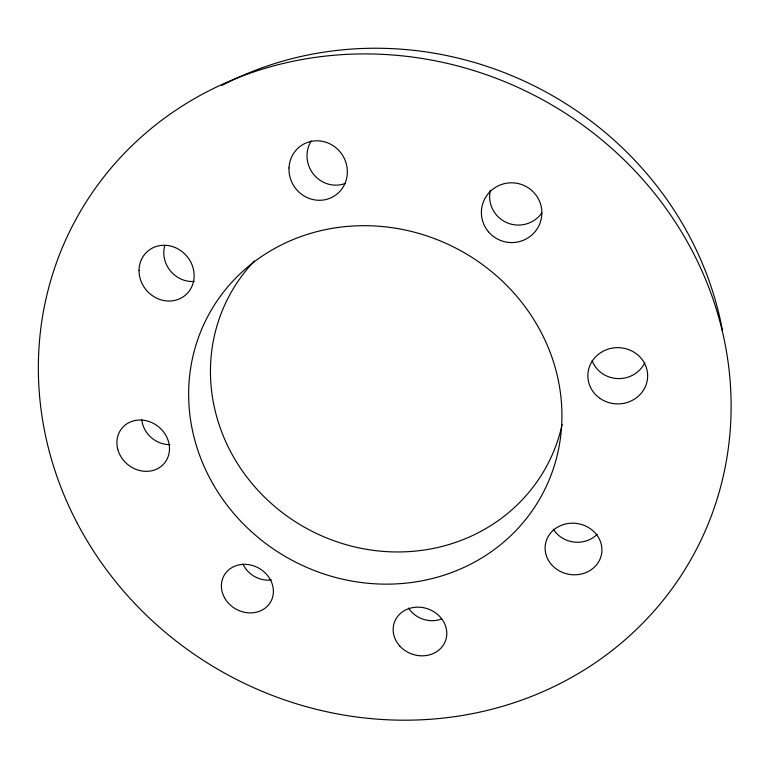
<?xml version="1.0" encoding="UTF-8"?>
<svg xmlns="http://www.w3.org/2000/svg" width="769" height="769" viewBox="0 0 769 769"><rect width="100%" height="100%" fill="white"/><g stroke="black" fill="none" stroke-linecap="round" stroke-linejoin="round"><path stroke-width="1.15" d="M221.847 85.474A338.946 317.828 27.9 0 1 722.562 331.045M562.129 424.44A180.109 168.815 27.9 0 1 308.878 529.649A180.109 168.815 27.9 0 1 254.52 260.922M194.269 281.444A27.521 25.3 49.7 0 1 164.691 245.878M169.891 444.597A26.184 23.435 39.5 0 1 141.775 419.538M271.351 579.98A25.521 22.589 29.4 0 1 242.898 563.956M441.56 619.007A25.886 23.051 19.3 0 1 408.502 608.058M597.215 534.253A27.098 24.675 9.1 0 1 553.286 529.149M644.845 362.584A28.376 26.828 -0.8 0 1 617.757 378.569A28.376 26.828 -0.8 0 1 592.111 360.642M541.78 213.032A28.684 28.415 3.7 0 1 490.372 190.231M345.271 183.426A28.616 27.415 59 0 1 313.541 174.275A28.616 27.415 59 0 1 311.224 140.958M77.313 523.333A351.414 327.825 27.9 0 0 676.672 582.181A351.414 327.825 27.9 0 0 400.226 55.656A351.414 327.825 27.9 0 0 77.313 523.333M289 167.95A30.154 28.77 56.8 0 0 331.622 197.508A30.154 28.77 56.8 0 0 333.871 146.187A30.154 28.77 56.8 0 0 289 167.95M488.421 231.748A30.251 29.856 10.3 0 0 540.03 223.097A30.251 29.856 10.3 0 0 506.435 183.243A30.251 29.856 10.3 0 0 488.421 231.748M600.022 398.39A29.895 28.117 0.8 0 0 647.469 378.954A29.895 28.117 0.8 0 0 605.78 349.991A29.895 28.117 0.8 0 0 600.022 398.39M551.479 564.59A28.491 25.733 9.8 0 0 600.07 559.005A28.491 25.733 9.8 0 0 569.002 523.381A28.491 25.733 9.8 0 0 551.479 564.59M399.745 645.97A27.165 23.954 19.6 0 0 445.347 641.183A27.165 23.954 19.6 0 0 414.799 607.308A27.165 23.954 19.6 0 0 399.745 645.97M224.5 597.676A26.771 23.454 29.4 0 0 269.534 603.617A26.771 23.454 29.4 0 0 248.137 564.581A26.771 23.454 29.4 0 0 224.5 597.676M117.772 449.269A27.492 24.368 39.1 0 0 161.711 465.899A27.492 24.368 39.1 0 0 150.099 421.893A27.492 24.368 39.1 0 0 117.772 449.269M139.035 270.39A28.953 26.425 48.8 0 0 180.148 298.574A28.953 26.425 48.8 0 0 180.571 250.511A28.953 26.425 48.8 0 0 139.035 270.39M213.301 484.508A189.443 176.255 27.9 0 0 536.57 504.176A189.443 176.255 27.9 0 0 375.983 226.038A189.443 176.255 27.9 0 0 213.301 484.508"/></g></svg>
